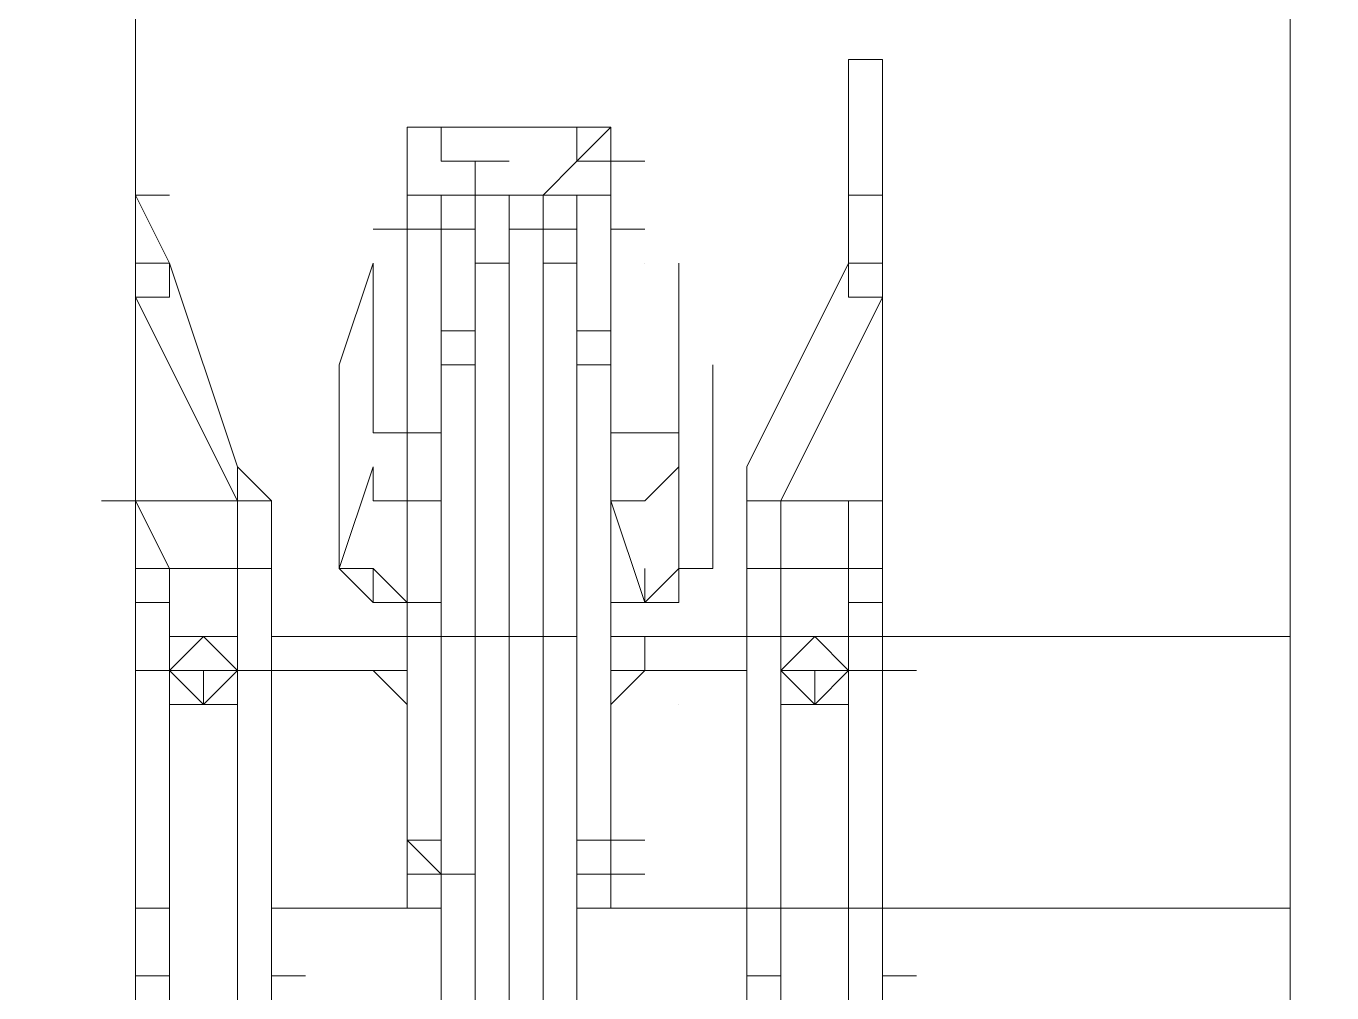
# Model space of a CAD drawing. Header units: feet. Extents: x -12372 to 90117, y -14865 to 4121.
# Drawn here: x 4734.97 to 4747.42, y 1406.68 to 1415.91 of the extents above; entities that cross this region are included whole.
import ezdxf

# ---------------------------------------------------------------- set-up
doc = ezdxf.new("R2010")
doc.units = ezdxf.units.FT
doc.header["$MEASUREMENT"] = 0
doc.layers.add('E-HARN-COMP', color=8, linetype='Continuous')

# ---------------------------------------------------------------- blocks, each defined once
blk = doc.blocks.new('A$C47dfd34d')
at = {"lineweight": 5}
for points in [[(1.956587, 0), (1.956587, 0.413317), (2.161579, 0.413317), (2.161579, 0)], [(2.218243, 0.413317), (2.218243, 0), (2.423235, 0), (2.423235, 0.413317)], [(2.218243, 0), (2.218243, 0.413317)], [(2.174911, 0.24499), (2.174911, 0.246657), (2.174911, 0.24499), (2.174911, 0.243323)], [(2.176578, 0.246657), (2.176578, 0.24499), (2.178245, 0.24499), (2.176578, 0.24499)], [(2.178245, 0.246657), (2.176578, 0.246657)], [(2.186578, 0.24499), (2.184911, 0.24499), (2.183244, 0.24499), (2.184911, 0.24499)], [(2.174911, 0.23499), (2.174911, 0.243323)], [(2.174911, 0.243323), (2.174911, 0.23499)], [(2.184911, 0.243323), (2.183244, 0.243323), (2.183244, 0.241657), (2.183244, 0.243323)], [(2.184911, 0.243323), (2.183244, 0.243323)], [(2.174911, 0.231657), (2.173245, 0.231657), (2.173245, 0.23999), (2.173245, 0.231657), (2.174911, 0.231657), (2.174911, 0.241657), (2.173245, 0.241657), (2.174911, 0.241657)], [(2.178245, 0.241657), (2.178245, 0.221658), (2.176578, 0.221658), (2.176578, 0.241657)], [(2.178245, 0.241657), (2.178245, 0.221658), (2.176578, 0.221658), (2.176578, 0.241657)], [(2.181578, 0.241657), (2.181578, 0.221658), (2.183244, 0.221658), (2.183244, 0.241657)], [(2.181578, 0.221658), (2.181578, 0.241657), (2.183244, 0.241657), (2.183244, 0.221658)], [(2.174911, 0.223324), (2.173245, 0.224991), (2.171578, 0.224991), (2.173245, 0.223324), (2.171578, 0.224991), (2.171578, 0.23499), (2.173245, 0.23999), (2.173245, 0.231657), (2.174911, 0.231657), (2.174911, 0.228324), (2.176578, 0.228324), (2.174911, 0.228324), (2.174911, 0.223324), (2.173245, 0.223324), (2.173245, 0.224991), (2.171578, 0.224991), (2.173245, 0.229991), (2.173245, 0.228324), (2.174911, 0.228324), (2.176578, 0.228324), (2.174911, 0.228324), (2.174911, 0.223324), (2.173245, 0.223324), (2.173245, 0.224991), (2.171578, 0.224991), (2.173245, 0.229991), (2.173245, 0.228324), (2.174911, 0.228324), (2.174911, 0.231657), (2.176578, 0.231657), (2.174911, 0.231657), (2.174911, 0.228324), (2.174911, 0.223324), (2.173245, 0.223324), (2.173245, 0.224991), (2.171578, 0.224991), (2.173245, 0.229991), (2.173245, 0.228324), (2.174911, 0.228324), (2.173245, 0.228324), (2.173245, 0.229991), (2.171578, 0.224991), (2.173245, 0.224991), (2.174911, 0.223324), (2.174911, 0.224991), (2.174911, 0.223324), (2.174911, 0.224991)], [(2.183244, 0.23999), (2.181578, 0.23999)], [(2.183244, 0.23999), (2.181578, 0.23999)], [(2.188244, 0.229991), (2.186578, 0.228324), (2.184911, 0.228324), (2.186578, 0.228324), (2.184911, 0.228324), (2.186578, 0.223324), (2.188244, 0.223324), (2.188244, 0.23499), (2.188244, 0.23999), (2.188244, 0.231657), (2.184911, 0.231657), (2.184911, 0.228324), (2.186578, 0.228324), (2.188244, 0.229991), (2.188244, 0.231657)], [(2.198244, 0.23999), (2.196577, 0.23999)], [(2.168245, 0.208325), (2.168245, 0.204992), (2.168245, 0.208325), (2.176578, 0.208325), (2.176578, 0.211658), (2.176578, 0.236657), (2.178245, 0.236657), (2.176578, 0.236657), (2.176578, 0.211658), (2.176578, 0.208325)], [(2.184911, 0.236657), (2.183244, 0.236657)], [(2.176578, 0.223324), (2.174911, 0.223324), (2.173245, 0.223324), (2.173245, 0.224991), (2.171578, 0.224991), (2.171578, 0.23499), (2.171578, 0.224991), (2.173245, 0.224991), (2.174911, 0.223324)], [(2.178245, 0.23499), (2.176578, 0.23499)], [(2.178245, 0.23499), (2.176578, 0.23499)], [(2.171578, 0.231657), (2.171578, 0.229991)], [(2.171578, 0.231657), (2.171578, 0.229991)], [(2.176578, 0.231657), (2.174911, 0.231657)], [(2.191577, 0.229991), (2.191577, 0.228324)], [(2.168245, 0.228324), (2.166579, 0.228324), (2.168245, 0.228324), (2.168245, 0.224991), (2.166579, 0.224991), (2.168245, 0.224991)], [(2.163245, 0.221658), (2.163245, 0.223324), (2.163245, 0.224991), (2.163245, 0.223324), (2.163245, 0.221658), (2.163245, 0.219991), (2.163245, 0.221658), (2.164912, 0.221658), (2.166579, 0.221658), (2.164912, 0.221658), (2.163245, 0.221658), (2.163245, 0.219991), (2.164912, 0.219991), (2.164912, 0.218324), (2.166579, 0.219991), (2.166579, 0.221658), (2.164912, 0.221658), (2.166579, 0.221658), (2.164912, 0.221658)], [(2.193244, 0.221658), (2.193244, 0.224991)], [(2.164912, 0.221658), (2.163245, 0.219991), (2.164912, 0.218324), (2.166579, 0.219991)], [(2.164912, 0.221658), (2.163245, 0.219991), (2.164912, 0.218324), (2.166579, 0.219991)], [(2.164912, 0.221658), (2.163245, 0.219991), (2.164912, 0.218324), (2.166579, 0.219991)], [(2.164912, 0.221658), (2.163245, 0.219991), (2.164912, 0.218324), (2.166579, 0.219991)], [(2.168245, 0.219991), (2.174911, 0.219991), (2.174911, 0.221658), (2.173245, 0.221658), (2.174911, 0.221658), (2.168245, 0.221658), (2.174911, 0.221658), (2.173245, 0.221658), (2.174911, 0.221658), (2.174911, 0.219991), (2.168245, 0.219991), (2.174911, 0.219991), (2.168245, 0.219991), (2.173245, 0.219991), (2.174911, 0.218324), (2.173245, 0.219991)], [(2.174911, 0.221658), (2.173245, 0.221658)], [(2.174911, 0.221658), (2.173245, 0.221658)], [(2.176578, 0.191659), (2.176578, 0.221658), (2.178245, 0.221658), (2.178245, 0.191659)], [(2.179911, 0.191659), (2.179911, 0.221658), (2.181578, 0.221658), (2.181578, 0.191659)], [(2.194911, 0.221658), (2.193244, 0.219991), (2.194911, 0.218324), (2.196577, 0.219991)], [(2.194911, 0.221658), (2.193244, 0.219991), (2.194911, 0.218324), (2.196577, 0.219991)], [(2.163245, 0.219991), (2.161579, 0.219991), (2.163245, 0.219991), (2.164912, 0.219991), (2.164912, 0.218324), (2.166579, 0.219991), (2.164912, 0.219991), (2.166579, 0.219991), (2.164912, 0.219991), (2.166579, 0.219991), (2.164912, 0.219991), (2.166579, 0.219991), (2.164912, 0.219991), (2.166579, 0.219991), (2.164912, 0.219991)], [(2.196577, 0.219991), (2.194911, 0.219991)], [(2.196577, 0.219991), (2.194911, 0.219991)], [(2.19991, 0.219991), (2.198244, 0.219991)], [(2.166579, 0.193325), (2.164912, 0.193325), (2.166579, 0.193325), (2.166579, 0.218324), (2.166579, 0.193325), (2.164912, 0.193325), (2.163245, 0.193325), (2.163245, 0.218324), (2.163245, 0.193325), (2.161579, 0.193325), (2.163245, 0.193325), (2.163245, 0.218324), (2.164912, 0.218324), (2.166579, 0.218324)], [(2.176578, 0.209991), (2.178245, 0.209991), (2.176578, 0.209991), (2.174911, 0.211658), (2.174911, 0.209991)], [(2.174911, 0.209991), (2.174911, 0.208325), (2.174911, 0.209991), (2.174911, 0.211658), (2.174911, 0.209991), (2.176578, 0.209991), (2.178245, 0.209991), (2.176578, 0.209991), (2.178245, 0.209991), (2.176578, 0.209991), (2.178245, 0.209991), (2.176578, 0.209991), (2.178245, 0.209991), (2.176578, 0.209991)], [(2.184911, 0.211658), (2.183244, 0.211658)], [(2.186578, 0.209991), (2.184911, 0.209991), (2.183244, 0.209991), (2.184911, 0.209991), (2.184911, 0.211658), (2.184911, 0.209991)], [(2.186578, 0.211658), (2.184911, 0.211658), (2.184911, 0.209991), (2.184911, 0.211658)], [(2.178245, 0.209991), (2.176578, 0.209991)], [(2.186578, 0.209991), (2.184911, 0.209991), (2.183244, 0.209991), (2.184911, 0.209991), (2.184911, 0.208325), (2.184911, 0.209991)], [(2.184911, 0.208325), (2.184911, 0.209991), (2.186578, 0.209991), (2.184911, 0.209991)], [(2.163245, 0.208325), (2.161579, 0.208325)], [(2.163245, 0.208325), (2.161579, 0.208325)], [(2.19991, 0.208325), (2.198244, 0.208325)], [(2.19991, 0.208325), (2.198244, 0.208325)], [(2.163245, 0.204992), (2.161579, 0.204992)], [(2.163245, 0.204992), (2.161579, 0.204992)], [(2.19991, 0.204992), (2.198244, 0.204992)]]:
    blk.add_lwpolyline(points, close=True, dxfattribs=at)
for points in [[(2.161579, 0.219991), (2.163245, 0.219991), (2.163245, 0.218324), (2.163245, 0.193325)], [(2.161579, 0.188326), (2.161579, 0.223324), (2.161579, 0.224991), (2.161579, 0.223324), (2.161579, 0.188326)], [(2.161579, 0.188326), (2.161579, 0.223324), (2.163245, 0.223324), (2.163245, 0.224991), (2.166579, 0.224991), (2.166579, 0.228324), (2.166579, 0.229991), (2.163245, 0.23999), (2.161579, 0.243323), (2.161579, 0.24999), (2.161579, 0.243323), (2.163245, 0.23999), (2.161579, 0.23999), (2.163245, 0.23999), (2.163245, 0.238324), (2.161579, 0.238324), (2.166579, 0.228324), (2.161579, 0.228324), (2.163245, 0.224991), (2.161579, 0.224991), (2.161579, 0.226657), (2.161579, 0.224991), (2.163245, 0.224991), (2.161579, 0.228324), (2.161579, 0.229991), (2.161579, 0.228324), (2.159912, 0.228324), (2.161579, 0.228324), (2.161579, 0.229991), (2.161579, 0.228324), (2.159912, 0.228324), (2.161579, 0.228324), (2.166579, 0.228324), (2.161579, 0.228324), (2.163245, 0.224991), (2.166579, 0.224991), (2.166579, 0.228324), (2.161579, 0.228324), (2.163245, 0.224991), (2.161579, 0.224991), (2.161579, 0.226657), (2.161579, 0.224991), (2.163245, 0.224991), (2.166579, 0.224991), (2.166579, 0.228324), (2.166579, 0.229991), (2.163245, 0.23999), (2.161579, 0.243323), (2.163245, 0.243323), (2.161579, 0.243323), (2.161579, 0.24999), (2.161579, 0.243323), (2.163245, 0.243323)], [(2.198244, 0.188326), (2.198244, 0.223324), (2.196577, 0.223324), (2.198244, 0.223324), (2.198244, 0.224991), (2.198244, 0.223324), (2.198244, 0.188326)], [(2.191577, 0.188326), (2.191577, 0.224991), (2.193244, 0.224991), (2.191577, 0.224991), (2.191577, 0.228324), (2.193244, 0.228324), (2.191577, 0.228324), (2.191577, 0.229991), (2.196577, 0.23999), (2.196577, 0.243323), (2.196577, 0.24999), (2.198244, 0.24999), (2.196577, 0.24999), (2.196577, 0.243323), (2.196577, 0.23999), (2.196577, 0.238324), (2.198244, 0.238324), (2.193244, 0.228324), (2.193244, 0.224991), (2.196577, 0.224991), (2.196577, 0.228324), (2.198244, 0.228324), (2.198244, 0.229991), (2.198244, 0.228324), (2.196577, 0.228324), (2.193244, 0.228324), (2.196577, 0.228324), (2.196577, 0.224991), (2.193244, 0.224991), (2.193244, 0.228324), (2.191577, 0.228324), (2.191577, 0.229991), (2.196577, 0.23999), (2.196577, 0.238324), (2.198244, 0.238324), (2.193244, 0.228324), (2.191577, 0.228324), (2.191577, 0.224991), (2.193244, 0.224991), (2.191577, 0.224991), (2.191577, 0.188326)], [(2.198244, 0.24999), (2.198244, 0.163327)], [(2.176578, 0.246657), (2.178245, 0.246657), (2.176578, 0.246657), (2.178245, 0.246657), (2.176578, 0.246657), (2.178245, 0.246657), (2.176578, 0.246657), (2.176578, 0.24499), (2.178245, 0.24499), (2.178245, 0.241657), (2.178245, 0.24499), (2.179911, 0.24499), (2.178245, 0.24499), (2.176578, 0.24499), (2.178245, 0.24499), (2.178245, 0.243323), (2.179911, 0.243323), (2.178245, 0.243323), (2.176578, 0.243323), (2.178245, 0.243323), (2.179911, 0.243323), (2.181578, 0.243323), (2.183244, 0.243323), (2.181578, 0.243323), (2.183244, 0.243323), (2.181578, 0.243323), (2.179911, 0.243323), (2.178245, 0.243323), (2.179911, 0.243323), (2.178245, 0.243323), (2.176578, 0.243323), (2.178245, 0.243323), (2.176578, 0.243323), (2.178245, 0.243323), (2.179911, 0.243323), (2.179911, 0.23999), (2.178245, 0.23999), (2.179911, 0.23999), (2.179911, 0.221658), (2.179911, 0.23999), (2.179911, 0.243323), (2.178245, 0.243323), (2.179911, 0.243323), (2.181578, 0.243323), (2.183244, 0.243323), (2.181578, 0.243323), (2.183244, 0.24499), (2.183244, 0.246657), (2.176578, 0.246657), (2.176578, 0.24499), (2.176578, 0.246657), (2.174911, 0.246657), (2.174911, 0.24499), (2.174911, 0.243323), (2.176578, 0.243323), (2.176578, 0.241657), (2.176578, 0.243323), (2.174911, 0.243323), (2.176578, 0.243323), (2.178245, 0.243323), (2.179911, 0.243323), (2.179911, 0.23999), (2.179911, 0.221658), (2.181578, 0.221658), (2.181578, 0.241657), (2.183244, 0.241657), (2.183244, 0.221658), (2.181578, 0.221658), (2.181578, 0.191659)], [(2.183244, 0.191659), (2.183244, 0.221658), (2.183244, 0.191659)], [(2.181578, 0.191659), (2.181578, 0.221658), (2.179911, 0.221658), (2.179911, 0.191659)], [(2.183244, 0.191659), (2.183244, 0.221658), (2.183244, 0.191659)], [(2.181578, 0.191659), (2.181578, 0.221658), (2.183244, 0.221658), (2.183244, 0.241657), (2.181578, 0.241657), (2.181578, 0.221658), (2.179911, 0.221658), (2.179911, 0.191659)], [(2.183244, 0.24499), (2.183244, 0.246657), (2.178245, 0.246657), (2.176578, 0.246657), (2.178245, 0.246657), (2.176578, 0.246657), (2.176578, 0.24499), (2.176578, 0.246657), (2.174911, 0.246657), (2.174911, 0.24499), (2.174911, 0.243323), (2.176578, 0.243323), (2.178245, 0.243323), (2.179911, 0.243323), (2.178245, 0.243323), (2.179911, 0.243323), (2.181578, 0.243323), (2.183244, 0.243323), (2.184911, 0.243323), (2.183244, 0.243323), (2.181578, 0.243323), (2.183244, 0.243323), (2.184911, 0.243323), (2.183244, 0.243323), (2.184911, 0.243323), (2.184911, 0.23499), (2.184911, 0.211658), (2.183244, 0.211658), (2.183244, 0.236657), (2.183244, 0.211658), (2.183244, 0.208325), (2.183244, 0.211658), (2.183244, 0.208325), (2.191577, 0.208325), (2.183244, 0.208325), (2.191577, 0.208325), (2.193244, 0.208325), (2.191577, 0.208325), (2.191577, 0.204992), (2.193244, 0.204992)], [(2.181578, 0.243323), (2.183244, 0.243323), (2.181578, 0.243323), (2.183244, 0.243323), (2.184911, 0.243323), (2.184911, 0.23499), (2.183244, 0.23499), (2.184911, 0.23499), (2.183244, 0.23499), (2.184911, 0.23499), (2.184911, 0.243323), (2.183244, 0.243323), (2.184911, 0.243323), (2.183244, 0.243323), (2.181578, 0.243323), (2.179911, 0.243323), (2.178245, 0.243323), (2.176578, 0.243323), (2.178245, 0.243323), (2.176578, 0.243323), (2.174911, 0.243323), (2.176578, 0.243323), (2.178245, 0.243323), (2.178245, 0.24499), (2.176578, 0.24499), (2.178245, 0.24499), (2.178245, 0.243323), (2.179911, 0.243323), (2.179911, 0.23999), (2.178245, 0.23999), (2.179911, 0.23999), (2.179911, 0.221658), (2.178245, 0.221658), (2.178245, 0.191659)], [(2.176578, 0.191659), (2.176578, 0.221658), (2.176578, 0.241657), (2.178245, 0.241657), (2.178245, 0.24499), (2.176578, 0.24499), (2.176578, 0.246657), (2.174911, 0.246657), (2.176578, 0.246657), (2.176578, 0.24499), (2.178245, 0.24499), (2.179911, 0.24499)], [(2.183244, 0.246657), (2.178245, 0.246657)], [(2.184911, 0.246657), (2.178245, 0.246657)], [(2.184911, 0.246657), (2.184911, 0.24499), (2.183244, 0.24499), (2.181578, 0.243323), (2.183244, 0.243323), (2.181578, 0.243323), (2.183244, 0.243323), (2.181578, 0.243323), (2.183244, 0.243323), (2.181578, 0.243323), (2.183244, 0.24499), (2.183244, 0.246657), (2.183244, 0.24499), (2.184911, 0.24499), (2.184911, 0.246657), (2.183244, 0.246657), (2.184911, 0.246657), (2.183244, 0.24499), (2.181578, 0.243323), (2.181578, 0.241657), (2.181578, 0.243323), (2.183244, 0.24499), (2.184911, 0.246657), (2.183244, 0.24499), (2.181578, 0.243323), (2.181578, 0.241657), (2.179911, 0.241657), (2.181578, 0.241657), (2.179911, 0.241657), (2.181578, 0.241657), (2.181578, 0.243323), (2.183244, 0.24499), (2.184911, 0.246657), (2.184911, 0.24499), (2.183244, 0.24499), (2.181578, 0.243323), (2.183244, 0.243323), (2.181578, 0.243323), (2.183244, 0.243323), (2.184911, 0.243323), (2.183244, 0.243323), (2.184911, 0.243323), (2.184911, 0.23499), (2.184911, 0.211658), (2.183244, 0.211658), (2.183244, 0.236657), (2.184911, 0.236657), (2.183244, 0.236657), (2.183244, 0.211658), (2.183244, 0.208325), (2.218243, 0.208325)], [(2.183244, 0.246657), (2.184911, 0.246657)], [(2.184911, 0.24499), (2.184911, 0.246657)], [(2.184911, 0.246657), (2.184911, 0.24499), (2.186578, 0.24499)], [(2.176578, 0.24499), (2.176578, 0.24499)], [(2.179911, 0.243323), (2.178245, 0.243323), (2.179911, 0.243323), (2.178245, 0.243323), (2.179911, 0.243323), (2.178245, 0.243323), (2.179911, 0.243323), (2.178245, 0.243323), (2.178245, 0.24499), (2.178245, 0.241657), (2.178245, 0.221658), (2.178245, 0.241657), (2.176578, 0.241657), (2.176578, 0.221658), (2.178245, 0.221658), (2.178245, 0.191659)], [(2.176578, 0.191659), (2.176578, 0.221658), (2.176578, 0.191659)], [(2.178245, 0.191659), (2.178245, 0.221658), (2.179911, 0.221658), (2.179911, 0.191659)], [(2.176578, 0.24499), (2.176578, 0.24499)], [(2.176578, 0.24499), (2.176578, 0.24499)], [(2.178245, 0.24499), (2.176578, 0.24499)], [(2.176578, 0.24499), (2.178245, 0.24499)], [(2.176578, 0.24499), (2.176578, 0.24499)], [(2.183244, 0.24499), (2.183244, 0.24499)], [(2.183244, 0.24499), (2.183244, 0.24499)], [(2.183244, 0.24499), (2.183244, 0.24499)], [(2.183244, 0.24499), (2.183244, 0.24499)], [(2.184911, 0.243323), (2.184911, 0.24499)], [(2.184911, 0.243323), (2.184911, 0.24499)], [(2.163245, 0.243323), (2.161579, 0.243323), (2.163245, 0.23999), (2.166579, 0.229991), (2.166579, 0.228324), (2.166579, 0.224991), (2.163245, 0.224991), (2.163245, 0.223324), (2.161579, 0.223324), (2.161579, 0.224991), (2.161579, 0.223324), (2.163245, 0.223324), (2.163245, 0.221658), (2.164912, 0.221658), (2.166579, 0.221658)], [(2.174911, 0.243323), (2.174911, 0.23499)], [(2.174911, 0.23499), (2.174911, 0.243323)], [(2.174911, 0.241657), (2.176578, 0.241657), (2.176578, 0.243323), (2.174911, 0.243323), (2.176578, 0.243323), (2.176578, 0.241657)], [(2.174911, 0.243323), (2.174911, 0.23499)], [(2.174911, 0.23499), (2.174911, 0.243323)], [(2.179911, 0.243323), (2.178245, 0.243323), (2.179911, 0.243323)], [(2.179911, 0.243323), (2.178245, 0.243323), (2.179911, 0.243323)], [(2.179911, 0.243323), (2.178245, 0.243323), (2.179911, 0.243323)], [(2.181578, 0.243323), (2.183244, 0.243323)], [(2.181578, 0.243323), (2.183244, 0.243323)], [(2.183244, 0.243323), (2.184911, 0.243323)], [(2.183244, 0.243323), (2.184911, 0.243323)], [(2.183244, 0.243323), (2.184911, 0.243323)], [(2.183244, 0.243323), (2.183244, 0.241657)], [(2.183244, 0.243323), (2.183244, 0.241657)], [(2.183244, 0.243323), (2.184911, 0.243323)], [(2.184911, 0.243323), (2.183244, 0.243323)], [(2.183244, 0.243323), (2.184911, 0.243323)], [(2.183244, 0.243323), (2.184911, 0.243323)], [(2.183244, 0.243323), (2.184911, 0.243323)], [(2.196577, 0.243323), (2.196577, 0.243323)], [(2.198244, 0.243323), (2.196577, 0.243323), (2.198244, 0.243323)], [(2.198244, 0.243323), (2.196577, 0.243323), (2.198244, 0.243323)], [(2.173245, 0.241657), (2.174911, 0.241657)], [(2.174911, 0.241657), (2.173245, 0.241657)], [(2.174911, 0.241657), (2.174911, 0.231657)], [(2.174911, 0.241657), (2.174911, 0.231657)], [(2.186578, 0.241657), (2.184911, 0.241657), (2.186578, 0.241657), (2.184911, 0.241657), (2.184911, 0.231657), (2.184911, 0.228324), (2.186578, 0.223324), (2.184911, 0.223324), (2.186578, 0.223324), (2.188244, 0.223324), (2.188244, 0.224991), (2.188244, 0.229991), (2.188244, 0.224991), (2.189911, 0.224991), (2.188244, 0.224991), (2.186578, 0.223324), (2.188244, 0.224991), (2.188244, 0.226657), (2.188244, 0.224991), (2.186578, 0.223324), (2.186578, 0.224991), (2.186578, 0.223324), (2.188244, 0.224991)], [(2.189911, 0.224991), (2.189911, 0.23499), (2.189911, 0.224991), (2.188244, 0.224991), (2.186578, 0.223324), (2.188244, 0.224991), (2.188244, 0.23499), (2.188244, 0.23999), (2.188244, 0.231657), (2.184911, 0.231657), (2.186578, 0.231657), (2.184911, 0.231657), (2.184911, 0.241657)], [(2.161579, 0.23999), (2.161579, 0.23999)], [(2.163245, 0.23999), (2.163245, 0.238324), (2.161579, 0.238324)], [(2.164912, 0.219991), (2.166579, 0.219991), (2.166579, 0.218324), (2.166579, 0.219991), (2.166579, 0.221658), (2.166579, 0.224991), (2.168245, 0.224991), (2.168245, 0.228324), (2.166579, 0.228324), (2.166579, 0.229991), (2.166579, 0.228324), (2.168245, 0.228324), (2.166579, 0.228324), (2.166579, 0.229991), (2.163245, 0.23999), (2.161579, 0.23999)], [(2.161579, 0.23999), (2.161579, 0.23999)], [(2.161579, 0.23999), (2.161579, 0.23999)], [(2.161579, 0.23999), (2.161579, 0.23999)], [(2.161579, 0.23999), (2.163245, 0.23999), (2.163245, 0.238324), (2.161579, 0.238324), (2.166579, 0.228324), (2.168245, 0.228324), (2.166579, 0.229991), (2.166579, 0.228324), (2.168245, 0.228324), (2.168245, 0.224991), (2.166579, 0.224991), (2.168245, 0.224991), (2.168245, 0.188326), (2.166579, 0.188326)], [(2.163245, 0.23999), (2.163245, 0.238324), (2.161579, 0.238324)], [(2.171578, 0.224991), (2.171578, 0.23499), (2.173245, 0.23999)], [(2.173245, 0.224991), (2.171578, 0.224991), (2.171578, 0.23499), (2.171578, 0.224991), (2.171578, 0.226657), (2.171578, 0.224991), (2.171578, 0.23499), (2.173245, 0.23999), (2.171578, 0.23499), (2.171578, 0.224991), (2.171578, 0.226657), (2.171578, 0.224991), (2.173245, 0.223324), (2.171578, 0.224991), (2.173245, 0.223324), (2.171578, 0.224991)], [(2.174911, 0.231657), (2.173245, 0.231657), (2.173245, 0.23999)], [(2.186578, 0.23999), (2.186578, 0.23999)], [(2.186578, 0.23999), (2.186578, 0.23999)], [(2.196577, 0.23999), (2.196577, 0.23999)], [(2.196577, 0.23999), (2.196577, 0.23999)], [(2.166579, 0.228324), (2.161579, 0.238324)], [(2.166579, 0.228324), (2.161579, 0.238324)], [(2.176578, 0.236657), (2.178245, 0.236657)], [(2.176578, 0.236657), (2.176578, 0.211658)], [(2.176578, 0.236657), (2.178245, 0.236657)], [(2.176578, 0.236657), (2.176578, 0.211658)], [(2.173245, 0.23499), (2.173245, 0.23499)], [(2.173245, 0.23499), (2.173245, 0.23499)], [(2.173245, 0.23499), (2.173245, 0.23499)], [(2.173245, 0.23499), (2.173245, 0.23499)], [(2.174911, 0.211658), (2.174911, 0.23499)], [(2.174911, 0.23499), (2.174911, 0.211658)], [(2.174911, 0.211658), (2.174911, 0.23499)], [(2.174911, 0.211658), (2.174911, 0.23499)], [(2.188244, 0.23499), (2.188244, 0.23499)], [(2.188244, 0.23499), (2.188244, 0.23499)], [(2.174911, 0.228324), (2.174911, 0.231657)], [(2.174911, 0.223324), (2.174911, 0.228324)], [(2.196577, 0.193325), (2.196577, 0.218324), (2.194911, 0.218324), (2.193244, 0.218324), (2.193244, 0.193325)], [(2.196577, 0.193325), (2.196577, 0.218324), (2.196577, 0.219991), (2.196577, 0.221658), (2.196577, 0.223324), (2.196577, 0.224991), (2.198244, 0.224991), (2.198244, 0.226657), (2.198244, 0.224991), (2.196577, 0.224991), (2.196577, 0.223324), (2.196577, 0.221658), (2.194911, 0.221658), (2.193244, 0.221658), (2.193244, 0.219991), (2.193244, 0.218324), (2.193244, 0.193325)], [(2.168245, 0.224991), (2.168245, 0.188326), (2.166579, 0.188326)], [(2.168245, 0.224991), (2.166579, 0.224991)], [(2.166579, 0.224991), (2.166579, 0.224991)], [(2.166579, 0.224991), (2.168245, 0.224991), (2.168245, 0.188326), (2.166579, 0.188326)], [(2.166579, 0.224991), (2.166579, 0.221658)], [(2.168245, 0.224991), (2.168245, 0.188326), (2.166579, 0.188326)], [(2.168245, 0.224991), (2.166579, 0.224991)], [(2.166579, 0.224991), (2.166579, 0.224991)], [(2.166579, 0.221658), (2.166579, 0.224991)], [(2.166579, 0.224991), (2.166579, 0.224991)], [(2.166579, 0.221658), (2.166579, 0.224991)], [(2.168245, 0.224991), (2.168245, 0.224991)], [(2.168245, 0.224991), (2.168245, 0.224991)], [(2.168245, 0.224991), (2.168245, 0.224991)], [(2.168245, 0.224991), (2.168245, 0.224991)], [(2.171578, 0.224991), (2.173245, 0.223324)], [(2.171578, 0.224991), (2.173245, 0.223324)], [(2.171578, 0.224991), (2.173245, 0.224991)], [(2.173245, 0.224991), (2.174911, 0.223324)], [(2.191577, 0.224991), (2.191577, 0.224991)], [(2.191577, 0.224991), (2.191577, 0.224991)], [(2.193244, 0.224991), (2.193244, 0.224991)], [(2.159912, 0.183326), (2.161579, 0.183326), (2.161579, 0.184992), (2.163245, 0.188326), (2.161579, 0.188326), (2.161579, 0.186659), (2.161579, 0.188326), (2.163245, 0.188326), (2.161579, 0.188326), (2.161579, 0.223324), (2.163245, 0.223324), (2.163245, 0.221658), (2.163245, 0.219991), (2.161579, 0.219991)], [(2.174911, 0.223324), (2.176578, 0.223324)], [(2.174911, 0.223324), (2.176578, 0.223324)], [(2.164912, 0.221658), (2.163245, 0.221658), (2.163245, 0.219991)], [(2.163245, 0.221658), (2.163245, 0.219991)], [(2.163245, 0.221658), (2.163245, 0.221658)], [(2.164912, 0.221658), (2.163245, 0.221658)], [(2.166579, 0.221658), (2.164912, 0.221658), (2.163245, 0.221658), (2.163245, 0.219991), (2.163245, 0.218324), (2.164912, 0.218324), (2.166579, 0.218324), (2.166579, 0.219991), (2.166579, 0.221658), (2.164912, 0.221658)], [(2.164912, 0.221658), (2.163245, 0.221658), (2.163245, 0.219991), (2.164912, 0.219991)], [(2.163245, 0.221658), (2.163245, 0.221658)], [(2.163245, 0.221658), (2.163245, 0.221658)], [(2.164912, 0.221658), (2.164912, 0.221658)], [(2.164912, 0.221658), (2.164912, 0.221658)], [(2.164912, 0.221658), (2.164912, 0.221658)], [(2.166579, 0.221658), (2.166579, 0.219991)], [(2.166579, 0.221658), (2.166579, 0.221658)], [(2.166579, 0.219991), (2.166579, 0.221658)], [(2.166579, 0.221658), (2.166579, 0.221658)], [(2.166579, 0.219991), (2.166579, 0.221658)], [(2.166579, 0.221658), (2.166579, 0.219991)], [(2.166579, 0.221658), (2.166579, 0.221658)], [(2.166579, 0.219991), (2.166579, 0.221658)], [(2.174911, 0.221658), (2.176578, 0.221658)], [(2.174911, 0.221658), (2.176578, 0.221658)], [(2.179911, 0.221658), (2.178245, 0.221658)], [(2.179911, 0.221658), (2.178245, 0.221658)], [(2.184911, 0.219991), (2.191577, 0.219991), (2.184911, 0.219991), (2.186578, 0.219991), (2.186578, 0.221658), (2.184911, 0.221658), (2.186578, 0.221658), (2.188244, 0.221658), (2.186578, 0.221658), (2.188244, 0.221658), (2.186578, 0.221658), (2.184911, 0.221658), (2.218243, 0.221658)], [(2.188244, 0.221658), (2.188244, 0.221658)], [(2.194911, 0.221658), (2.193244, 0.221658), (2.193244, 0.219991)], [(2.198244, 0.219991), (2.196577, 0.219991), (2.196577, 0.221658), (2.194911, 0.221658), (2.193244, 0.221658), (2.193244, 0.219991)], [(2.194911, 0.219991), (2.196577, 0.219991), (2.196577, 0.221658), (2.194911, 0.221658), (2.193244, 0.221658), (2.193244, 0.219991)], [(2.193244, 0.221658), (2.193244, 0.221658)], [(2.193244, 0.221658), (2.193244, 0.221658)], [(2.194911, 0.221658), (2.196577, 0.221658), (2.196577, 0.219991)], [(2.194911, 0.221658), (2.194911, 0.221658)], [(2.194911, 0.221658), (2.194911, 0.221658)], [(2.196577, 0.221658), (2.196577, 0.221658)], [(2.196577, 0.221658), (2.196577, 0.221658)], [(2.164912, 0.219991), (2.166579, 0.219991), (2.164912, 0.219991), (2.166579, 0.219991), (2.164912, 0.219991), (2.166579, 0.219991), (2.164912, 0.219991), (2.166579, 0.219991), (2.164912, 0.219991), (2.166579, 0.219991), (2.164912, 0.218324), (2.164912, 0.219991), (2.163245, 0.219991), (2.163245, 0.218324), (2.164912, 0.218324), (2.166579, 0.218324), (2.166579, 0.193325)], [(2.163245, 0.219991), (2.163245, 0.219991)], [(2.163245, 0.219991), (2.163245, 0.219991)], [(2.163245, 0.219991), (2.163245, 0.218324)], [(2.163245, 0.219991), (2.163245, 0.219991)], [(2.164912, 0.219991), (2.166579, 0.219991)], [(2.164912, 0.219991), (2.166579, 0.219991)], [(2.164912, 0.219991), (2.166579, 0.219991)], [(2.164912, 0.219991), (2.166579, 0.219991)], [(2.164912, 0.219991), (2.166579, 0.219991)], [(2.164912, 0.219991), (2.166579, 0.219991)], [(2.164912, 0.219991), (2.166579, 0.219991)], [(2.164912, 0.219991), (2.166579, 0.219991)], [(2.164912, 0.219991), (2.164912, 0.218324), (2.166579, 0.219991)], [(2.164912, 0.219991), (2.166579, 0.219991)], [(2.164912, 0.219991), (2.166579, 0.219991)], [(2.164912, 0.219991), (2.166579, 0.219991)], [(2.164912, 0.219991), (2.166579, 0.219991)], [(2.164912, 0.219991), (2.166579, 0.219991)], [(2.164912, 0.219991), (2.166579, 0.219991)], [(2.164912, 0.219991), (2.166579, 0.219991)], [(2.164912, 0.219991), (2.166579, 0.219991)], [(2.164912, 0.219991), (2.166579, 0.219991), (2.168245, 0.219991)], [(2.166579, 0.219991), (2.166579, 0.219991)], [(2.166579, 0.218324), (2.166579, 0.219991)], [(2.166579, 0.219991), (2.168245, 0.219991)], [(2.166579, 0.219991), (2.166579, 0.219991)], [(2.166579, 0.219991), (2.166579, 0.219991)], [(2.191577, 0.219991), (2.186578, 0.219991), (2.184911, 0.218324)], [(2.194911, 0.219991), (2.194911, 0.218324), (2.193244, 0.219991)], [(2.193244, 0.219991), (2.193244, 0.218324)], [(2.193244, 0.219991), (2.193244, 0.219991)], [(2.193244, 0.219991), (2.194911, 0.219991)], [(2.194911, 0.219991), (2.194911, 0.218324), (2.193244, 0.219991)], [(2.193244, 0.219991), (2.193244, 0.219991)], [(2.194911, 0.219991), (2.196577, 0.219991)], [(2.194911, 0.219991), (2.196577, 0.219991)], [(2.194911, 0.219991), (2.196577, 0.219991)], [(2.194911, 0.219991), (2.196577, 0.219991)], [(2.194911, 0.219991), (2.196577, 0.219991)], [(2.194911, 0.219991), (2.196577, 0.219991)], [(2.194911, 0.219991), (2.196577, 0.219991)], [(2.194911, 0.219991), (2.196577, 0.219991)], [(2.194911, 0.219991), (2.196577, 0.219991)], [(2.194911, 0.219991), (2.196577, 0.219991)], [(2.194911, 0.219991), (2.196577, 0.219991)], [(2.194911, 0.219991), (2.196577, 0.219991)], [(2.194911, 0.219991), (2.196577, 0.219991)], [(2.194911, 0.219991), (2.196577, 0.219991)], [(2.194911, 0.219991), (2.196577, 0.219991)], [(2.196577, 0.219991), (2.196577, 0.219991)], [(2.196577, 0.218324), (2.196577, 0.219991)], [(2.196577, 0.219991), (2.196577, 0.219991)], [(2.163245, 0.218324), (2.163245, 0.218324)], [(2.163245, 0.218324), (2.163245, 0.218324)], [(2.163245, 0.218324), (2.164912, 0.218324)], [(2.163245, 0.218324), (2.163245, 0.218324)], [(2.164912, 0.218324), (2.166579, 0.218324)], [(2.164912, 0.218324), (2.164912, 0.218324)], [(2.164912, 0.218324), (2.164912, 0.218324)], [(2.164912, 0.218324), (2.164912, 0.218324)], [(2.166579, 0.218324), (2.166579, 0.218324)], [(2.166579, 0.218324), (2.166579, 0.218324)], [(2.166579, 0.218324), (2.166579, 0.218324)], [(2.188244, 0.218324), (2.188244, 0.218324)], [(2.193244, 0.218324), (2.194911, 0.218324)], [(2.193244, 0.218324), (2.193244, 0.218324)], [(2.193244, 0.218324), (2.193244, 0.218324)], [(2.194911, 0.218324), (2.196577, 0.218324)], [(2.194911, 0.218324), (2.194911, 0.218324)], [(2.194911, 0.218324), (2.194911, 0.218324)], [(2.196577, 0.218324), (2.196577, 0.218324)], [(2.196577, 0.218324), (2.196577, 0.218324)], [(2.169912, 0.204992), (2.168245, 0.204992), (2.168245, 0.208325), (2.176578, 0.208325), (2.176578, 0.211658), (2.176578, 0.208325), (2.176578, 0.209991), (2.176578, 0.208325), (2.176578, 0.209991), (2.178245, 0.209991), (2.176578, 0.209991), (2.178245, 0.209991), (2.176578, 0.209991), (2.178245, 0.209991), (2.176578, 0.209991), (2.178245, 0.209991)], [(2.176578, 0.211658), (2.174911, 0.211658)], [(2.176578, 0.211658), (2.174911, 0.211658)], [(2.176578, 0.209991), (2.174911, 0.211658)], [(2.176578, 0.211658), (2.174911, 0.211658)], [(2.176578, 0.209991), (2.174911, 0.211658)], [(2.176578, 0.211658), (2.174911, 0.211658)], [(2.176578, 0.209991), (2.174911, 0.211658)], [(2.174911, 0.209991), (2.174911, 0.211658)], [(2.174911, 0.209991), (2.176578, 0.209991)], [(2.174911, 0.209991), (2.174911, 0.208325)], [(2.174911, 0.208325), (2.174911, 0.209991)], [(2.176578, 0.209991), (2.178245, 0.209991)], [(2.176578, 0.209991), (2.178245, 0.209991)], [(2.176578, 0.208325), (2.176578, 0.209991)], [(2.176578, 0.209991), (2.178245, 0.209991)], [(2.161579, 0.208325), (2.163245, 0.208325)], [(2.161579, 0.208325), (2.163245, 0.208325)], [(2.161579, 0.208325), (2.163245, 0.208325)], [(2.161579, 0.208325), (2.163245, 0.208325)], [(2.176578, 0.208325), (2.168245, 0.208325)], [(2.168245, 0.204992), (2.168245, 0.208325)], [(2.191577, 0.208325), (2.191577, 0.204992)]]:
    blk.add_lwpolyline(points, dxfattribs=at)

msp = doc.modelspace()

# ---------------------------------------------------------------- linework, layer by layer
at = {"layer": 'E-HARN-COMP', "const_width": 5}
for points in [[(4726.782, 1407.168), (4734.237, 1407.168)], [(4756.402, 1407.168), (4748.948, 1407.168)]]:
    msp.add_lwpolyline(points, dxfattribs=at)

# ---------------------------------------------------------------- block references
at = {"xscale": 194.318304, "yscale": 194.318304, "zscale": 194.318304}
msp.add_blockref('A$C47dfd34d', (4315.98, 1367.01), dxfattribs=at)

doc.saveas('drawing.dxf')
